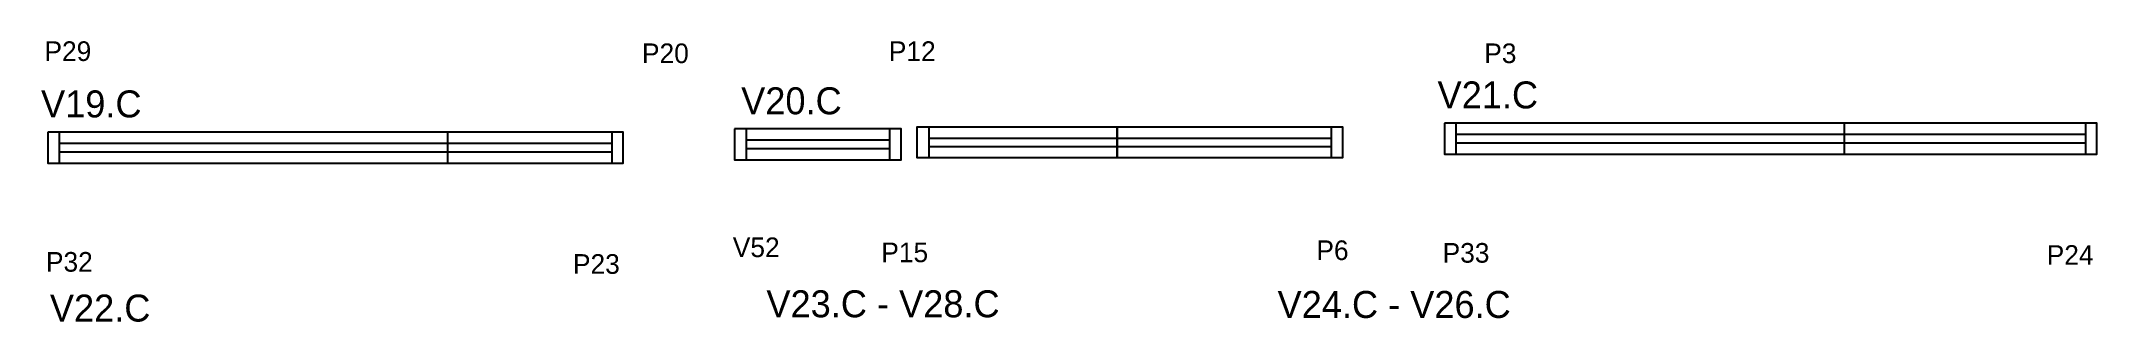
# Model space of a CAD drawing. Header units: metres. Extents: x 3434 to 4688, y -804 to -633.
import ezdxf

# ---------------------------------------------------------------- set-up
doc = ezdxf.new("R2010")
doc.units = ezdxf.units.M
for name, color, linetype in [('5', 7, 'Continuous'), ('NOMENCLATURA', 7, 'Continuous'), ('Painéis', 7, 'Continuous'), ('SARR_2.2x7', 7, 'Continuous')]:
    doc.layers.add(name, color=color, linetype=linetype)

msp = doc.modelspace()

# ---------------------------------------------------------------- linework, layer by layer
at = {"layer": 'Painéis', "color": 7, "lineweight": 25}
for p, q in [((3681.8, -707.4), (3681.8, -688.4)), ((4533.8, -701.9), (4533.8, -682.9))]:
    msp.add_line(p, q, dxfattribs=at)
for points in [[(3437.8, -688.4), (3437.8, -707.4), (3788.8, -707.4), (3788.8, -688.4), (3437.8, -688.4)], [(3856.8, -686.4), (3856.8, -705.4), (3958.3, -705.4), (3958.3, -686.4), (3856.8, -686.4)], [(4289.8, -682.9), (4289.8, -701.9), (4687.8, -701.9), (4687.8, -682.9), (4289.8, -682.9)]]:
    msp.add_lwpolyline(points, dxfattribs=at)
for points in [[(4090.2, -704.2), (3968.2, -704.2), (3968.2, -685.2), (4090.2, -685.2)], [(4090.2, -685.2), (4227.7, -685.2), (4227.7, -704.2), (4090.2, -704.2)]]:
    msp.add_lwpolyline(points, close=True, dxfattribs=at)
at = {"layer": 'SARR_2.2x7', "color": 7, "lineweight": 25}
for p, q in [((3444.8, -688.4), (3444.8, -707.4)), ((3781.8, -688.4), (3781.8, -707.4)), ((3863.8, -686.4), (3863.8, -705.4)), ((3951.3, -686.4), (3951.3, -705.4)), ((3975.2, -685.2), (3975.2, -704.2)), ((4220.7, -685.2), (4220.7, -704.2)), ((4296.8, -682.9), (4296.8, -701.9)), ((4680.8, -682.9), (4680.8, -701.9)), ((3681.8, -695.4), (3444.8, -695.4)), ((3444.8, -700.4), (3681.8, -700.4)), ((3781.8, -695.4), (3681.8, -695.4)), ((3681.8, -700.4), (3781.8, -700.4)), ((3951.3, -693.4), (3863.8, -693.4)), ((3863.8, -698.4), (3951.3, -698.4)), ((4090.2, -692.2), (3975.2, -692.2)), ((3975.2, -697.2), (4090.2, -697.2)), ((4220.7, -692.2), (4090.2, -692.2)), ((4090.2, -697.2), (4220.7, -697.2)), ((4533.8, -689.9), (4296.8, -689.9)), ((4296.8, -694.9), (4533.8, -694.9)), ((4680.8, -689.9), (4533.8, -689.9)), ((4533.8, -694.9), (4680.8, -694.9))]:
    msp.add_line(p, q, dxfattribs=at)

# ---------------------------------------------------------------- texts
at = {"layer": '5', "color": 7, "lineweight": 25}
for s, p in [('P29', (3435.8, -644.9)), ('P20', (3800.3, -646.2)), ('P12', (3950.9, -644.9)), ('P3', (4314.1, -646.2)), ('P32', (3436.7, -773.7)), ('P23', (3758.2, -775)), ('V52', (3855.7, -764.8)), ('P15', (3946.3, -767.9)), ('P6', (4211.7, -766.6)), ('P33', (4288.7, -768.2)), ('P24', (4657.2, -769.5))]:
    msp.add_text(s, height=12, dxfattribs=at).set_placement(p)
at = {"layer": 'NOMENCLATURA', "color": 7, "lineweight": 25}
for s, p in [('V19.C', (3433.7, -679.4)), ('V20.C', (3860.8, -677.5)), ('V21.C', (4285.6, -673.9)), ('V22.C', (3439.1, -804.2)), ('V23.C - V28.C', (3876.2, -801.6)), ('V24.C - V26.C', (4188, -802))]:
    msp.add_text(s, height=16.5, dxfattribs=at).set_placement(p)

doc.saveas('drawing.dxf')
